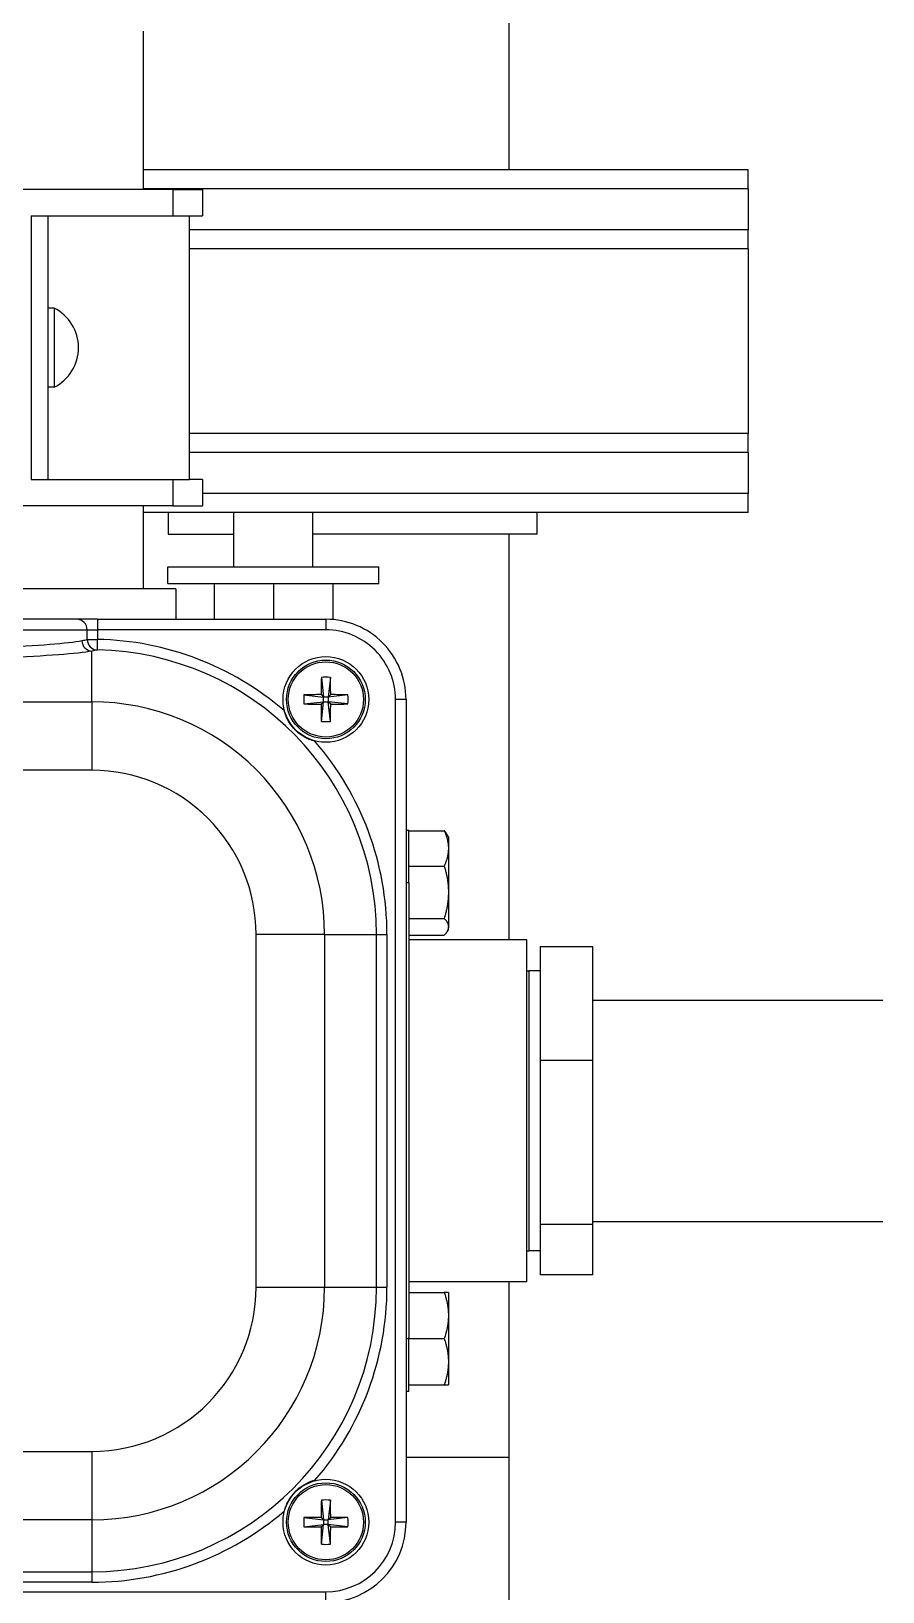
# Model space of a CAD drawing. Header units: inches. Extents: x -883 to 808, y -248 to 1051.
# Drawn here: x -421.63 to -417.59, y 735.03 to 742.43 of the extents above; entities that cross this region are included whole.
import ezdxf

# ---------------------------------------------------------------- set-up
doc = ezdxf.new("R2010")
doc.units = ezdxf.units.IN
doc.header["$MEASUREMENT"] = 0
doc.layers.get('0').update_dxf_attribs({"linetype": 'CONTINUOUS'})
doc.layers.add('EQUIPMENT - COMPRESSORS', color=41, linetype='CONTINUOUS')

# ---------------------------------------------------------------- blocks, each defined once
blk = doc.blocks.new('A$Cb802d3fd')
for p, q in [((94.9978, 43.2364), (94.9978, 37.7514)), ((95.0431, 38.8604), (95.0431, 42.2964)), ((95.0931, 42.2964), (95.0931, 38.8604)), ((95.3391, 38.8604), (95.3391, 42.2964)), ((95.6636, 42.2964), (95.6636, 38.8604)), ((98.892, 38.8604), (98.892, 42.2964)), ((99.2165, 42.2964), (99.2165, 38.8604)), ((99.5578, 41.0616), (99.5578, 38.8831)), ((99.6078, 38.9322), (99.6078, 41.0125)), ((99.7528, 38.4635), (99.7528, 39.2385)), ((100.1453, 38.4766), (100.1453, 39.2685)), ((101.6453, 38.4766), (101.6453, 39.2685)), ((100.2703, 39.1485), (100.2703, 39.0704)), ((101.5203, 39.1485), (100.2703, 39.1485)), ((101.5203, 39.1485), (101.5203, 39.0704)), ((100.2703, 39.0704), (100.2703, 38.3985)), ((101.5203, 39.0704), (100.2703, 39.0704)), ((100.7078, 39.0404), (100.7078, 39.0704)), ((101.0828, 39.0404), (101.0828, 39.0704)), ((101.5203, 39.0704), (101.5203, 38.3985)), ((101.0828, 39.0404), (100.7078, 39.0404)), ((99.6078, 38.8339), (99.6078, 38.9322)), ((95.0931, 38.8604), (95.0431, 38.8604)), ((95.3391, 38.8604), (95.0931, 38.8604)), ((95.6636, 38.8604), (95.3391, 38.8604)), ((99.2165, 38.8604), (98.892, 38.8604)), ((99.2165, 38.8604), (99.4567, 38.8604)), ((99.5122, 38.8831), (99.5122, 38.8339)), ((99.5122, 38.8831), (99.5578, 38.8831)), ((99.5578, 38.8831), (99.5578, 38.8339)), ((99.4623, 38.8349), (99.5122, 38.8339)), ((99.5578, 38.8339), (99.5122, 38.8339)), ((99.6078, 38.8339), (99.5578, 38.8339)), ((99.5578, 37.7514), (99.5578, 38.8339)), ((99.6078, 38.8339), (99.6078, 37.7514)), ((99.7528, 38.616), (100.1453, 38.616)), ((100.1138, 35.7496), (100.1138, 38.616)), ((101.6453, 38.616), (102.3953, 38.616)), ((101.6488, 35.7496), (101.6488, 38.616)), ((101.7388, 35.7496), (101.7388, 38.616)), ((99.7778, 38.5001), (99.7778, 37.5001)), ((99.7778, 38.5001), (99.8558, 38.5001)), ((99.8558, 38.5001), (99.8558, 37.5001)), ((100.1138, 38.4996), (100.0108, 38.4996)), ((100.0108, 38.4996), (100.0108, 38.1876)), ((100.1138, 38.4996), (100.0108, 38.4996)), ((100.0108, 38.4996), (100.0108, 38.1876)), ((100.2703, 38.4766), (100.1453, 38.4766)), ((100.1453, 38.4766), (100.1453, 38.336)), ((101.6453, 38.4766), (101.5203, 38.4766)), ((101.6453, 38.4766), (101.6453, 38.336)), ((99.7528, 38.4635), (99.6078, 38.4635)), ((100.2703, 38.336), (100.2703, 38.3985)), ((100.2703, 38.3985), (101.5203, 38.3985)), ((100.3988, 35.7496), (100.3988, 38.3985)), ((100.4888, 35.7496), (100.4888, 38.3985)), ((101.3638, 35.7496), (101.3638, 38.3985)), ((101.4538, 35.7496), (101.4538, 38.3985)), ((101.5203, 38.3985), (101.5203, 38.336)), ((100.2703, 38.336), (100.1453, 38.336)), ((100.2038, 35.7496), (100.2038, 38.336)), ((101.6453, 38.336), (101.5203, 38.336)), ((99.7778, 38.2814), (99.6078, 38.2814)), ((99.8558, 38.1876), (100.1138, 38.1876)), ((96.4418, 38.0822), (98.1138, 38.0822)), ((96.4418, 38.0822), (96.4418, 37.7576)), ((98.1138, 37.7576), (98.1138, 38.0822)), ((99.7778, 38.0001), (99.6078, 38.0001)), ((95.3064, 37.856), (95.3163, 37.7629)), ((95.3492, 37.856), (95.3393, 37.7629)), ((99.2064, 37.856), (99.2163, 37.7629)), ((99.2492, 37.856), (99.2393, 37.7629)), ((99.8558, 37.8126), (100.1138, 37.8126)), ((100.0108, 36.7496), (100.0108, 37.8126)), ((100.0108, 36.7496), (100.0108, 37.8126)), ((94.9478, 37.7514), (94.9978, 37.7514)), ((95.2232, 37.7727), (95.3163, 37.7629)), ((95.2232, 37.73), (95.3163, 37.7399)), ((95.305, 37.7742), (95.3163, 37.7629)), ((95.3163, 37.7399), (95.305, 37.7285)), ((95.3064, 37.6467), (95.3163, 37.7399)), ((95.3163, 37.7399), (95.3163, 37.7629)), ((95.3393, 37.7629), (95.3163, 37.7629)), ((95.3163, 37.7399), (95.3393, 37.7399)), ((95.3393, 37.7629), (95.3507, 37.7742)), ((95.4325, 37.7727), (95.3393, 37.7629)), ((95.3393, 37.7629), (95.3393, 37.7399)), ((95.4325, 37.73), (95.3393, 37.7399)), ((95.3507, 37.7285), (95.3393, 37.7399)), ((95.3492, 37.6467), (95.3393, 37.7399)), ((96.4418, 37.7576), (96.4418, 37.5116)), ((98.1138, 37.7576), (96.4418, 37.7576)), ((98.1138, 37.7576), (98.1138, 37.5116)), ((99.1232, 37.7727), (99.2163, 37.7629)), ((99.1232, 37.73), (99.2163, 37.7399)), ((99.2163, 37.7629), (99.205, 37.7742)), ((99.205, 37.7285), (99.2163, 37.7399)), ((99.2064, 37.6467), (99.2163, 37.7399)), ((99.2163, 37.7629), (99.2393, 37.7629)), ((99.2163, 37.7629), (99.2163, 37.7399)), ((99.2393, 37.7399), (99.2163, 37.7399)), ((99.2507, 37.7742), (99.2393, 37.7629)), ((99.3325, 37.7727), (99.2393, 37.7629)), ((99.2393, 37.7399), (99.2393, 37.7629)), ((99.2393, 37.7399), (99.2507, 37.7285)), ((99.2492, 37.6467), (99.2393, 37.7399)), ((99.3325, 37.73), (99.2393, 37.7399)), ((99.6078, 37.7514), (99.5578, 37.7514)), ((99.7778, 37.7189), (99.6064, 37.7189)), ((96.4418, 37.5116), (96.4418, 37.4617)), ((96.4418, 37.5116), (98.1138, 37.5116)), ((98.1138, 37.5116), (98.1138, 37.4617)), ((98.1138, 37.4617), (96.4418, 37.4617)), ((99.7778, 37.5001), (99.8558, 37.5001)), ((95.3278, 37.3714), (95.3278, 37.4214)), ((95.3278, 37.4214), (99.2278, 37.4214)), ((99.2278, 37.3714), (95.3278, 37.3714)), ((95.6353, 37.3714), (95.6353, 36.8845)), ((95.6358, 37.3714), (95.6358, 36.8845)), ((95.6358, 37.3714), (95.6358, 36.8845)), ((95.9478, 37.3585), (95.9478, 37.3714)), ((95.9478, 37.3585), (95.9788, 37.3585)), ((95.9788, 37.3585), (95.9839, 37.3585)), ((95.9788, 37.3585), (95.9788, 37.1901)), ((95.9839, 37.3585), (96.1927, 37.3585)), ((96.1927, 37.3585), (96.1978, 37.3585)), ((96.1978, 37.3714), (96.1978, 37.3585)), ((96.1978, 37.3585), (96.2028, 37.3585)), ((96.1978, 37.3585), (96.1978, 37.1901)), ((98.3578, 37.3585), (96.2028, 37.3585)), ((96.4168, 37.3585), (96.4168, 37.1901)), ((96.4678, 36.7985), (96.4678, 37.3585)), ((98.0878, 36.7985), (98.0878, 37.3585)), ((98.11, 37.3585), (98.11, 37.1901)), ((98.1901, 37.3585), (98.1901, 37.1901)), ((98.3578, 37.3585), (98.3578, 37.3714)), ((98.3578, 37.3585), (98.4322, 37.3585)), ((98.4322, 37.3585), (98.4379, 37.3585)), ((98.4379, 37.3585), (98.4418, 37.3585)), ((98.4379, 37.3585), (98.4379, 37.1901)), ((98.4418, 37.3585), (98.6017, 37.3585)), ((98.6017, 37.3585), (98.6056, 37.3585)), ((98.6056, 37.3585), (98.6056, 37.1901)), ((98.6056, 37.3585), (98.6078, 37.3585)), ((98.6078, 37.3714), (98.6078, 37.3585)), ((99.2278, 37.3714), (99.2278, 37.4214)), ((95.9788, 37.1901), (95.9788, 37.1705)), ((96.0883, 37.1705), (95.9788, 37.1705)), ((96.3073, 37.1705), (96.0883, 37.1705)), ((96.4168, 37.1705), (96.3073, 37.1705)), ((96.4168, 37.1705), (96.4168, 37.1901)), ((98.1388, 37.1705), (98.1269, 37.1774)), ((98.1388, 37.1705), (98.1501, 37.1705)), ((98.314, 37.1705), (98.1501, 37.1705)), ((98.5217, 37.1705), (98.314, 37.1705)), ((98.5768, 37.1705), (98.5217, 37.1705)), ((98.5768, 37.1705), (98.5887, 37.1774)), ((96.4678, 36.8845), (91.9608, 36.8845)), ((96.4678, 36.8845), (91.9608, 36.8845)), ((96.4678, 36.8845), (91.9608, 36.8845)), ((100.0108, 36.8845), (98.0878, 36.8845)), ((100.0108, 36.8845), (98.0878, 36.8845)), ((100.0108, 36.8845), (98.0878, 36.8845)), ((110.7705, 36.8845), (101.7388, 36.8845)), ((110.771, 36.8845), (101.7388, 36.8845)), ((110.771, 36.8845), (101.7388, 36.8845)), ((96.4678, 36.7985), (98.0878, 36.7985)), ((96.6147, 36.7985), (96.6144, 36.7893)), ((97.9412, 36.7893), (96.6144, 36.7893)), ((96.6144, 36.736), (96.6144, 36.7893)), ((97.9409, 36.7985), (97.9412, 36.7893)), ((97.9412, 36.736), (97.9412, 36.7893)), ((96.7386, 36.736), (96.5002, 36.736)), ((96.5002, 36.486), (96.5002, 36.736)), ((97.5162, 36.736), (96.7386, 36.736)), ((96.7386, 36.486), (96.7386, 36.736)), ((97.5162, 36.486), (97.5162, 36.736)), ((98.0554, 36.736), (97.5162, 36.736)), ((98.0554, 36.486), (98.0554, 36.736)), ((100.0108, 36.7496), (100.1138, 36.7496)), ((100.0108, 36.7496), (100.1138, 36.7496)), ((96.5002, 36.486), (96.7386, 36.486)), ((96.7386, 36.486), (97.5162, 36.486)), ((96.7528, 36.486), (96.7528, 35.111)), ((97.5162, 36.486), (98.0554, 36.486)), ((97.8028, 36.486), (97.8028, 35.111)), ((100.1138, 35.7496), (100.2038, 35.7496)), ((100.3988, 35.7496), (100.2038, 35.7496)), ((100.3988, 35.7496), (100.4888, 35.7496)), ((101.3638, 35.7496), (100.4888, 35.7496)), ((101.3638, 35.7496), (101.4538, 35.7496)), ((101.6488, 35.7496), (101.4538, 35.7496)), ((101.6488, 35.7496), (101.7388, 35.7496))]:
    blk.add_line(p, q)
for centre, radius in [((95.3278, 37.7514), 0.2031), ((99.2278, 37.7514), 0.2031), ((95.3278, 37.7514), 0.1865), ((95.3278, 37.7514), 0.1782), ((99.2278, 37.7514), 0.1865), ((99.2278, 37.7514), 0.1782)]:
    blk.add_circle(centre, radius)
for centre, radius, start, end in [((100.8953, 39.1339), 0.2095, 206.5126, 333.4874), ((96.4418, 38.8604), 1.3987, 180, 220.63338), ((96.4418, 38.8604), 1.3488, 180, 270), ((96.4418, 38.8604), 1.1027, 180, 270), ((96.4418, 38.8604), 0.7782, 180, 270), ((98.1138, 38.8604), 1.1027, 270, 0), ((98.1138, 38.8604), 0.7782, 270, 0), ((98.1138, 38.8604), 1.3488, 270, 358.91731), ((98.1138, 38.8604), 1.3987, 319.36662, 358.91731), ((96.4418, 38.8604), 1.3987, 229.10888, 270), ((98.1138, 38.8604), 1.3987, 270, 310.89112), ((95.3278, 37.7514), 0.38, 180, 270), ((95.3278, 37.7514), 0.33, 180, 270), ((99.2278, 37.7514), 0.38, 270, 0), ((99.2278, 37.7514), 0.33, 270, 0)]:
    blk.add_arc(centre, radius, start, end)
for centre, major_axis, ratio, start_param, end_param in [((99.5578, 38.9322), (0.05, 0), 0.983099, 4.712389, 6.283185), ((99.5067, 38.8604), (-0.0492, -0.0089), 0.959063, 4.54112, 6.097311), ((99.5122, 38.8339), (-0.0484, -0.0127), 0.981965, 4.460042, 6.002703), ((95.3303, 37.7514), (0, -0.304), 0.083647, 4.360943, 4.637133), ((95.3278, 37.6772), (0.2889, 0), 0.620849, 1.496744, 1.644849), ((95.3253, 37.7514), (0, 0.304), 0.083647, 4.787645, 5.063835), ((99.2303, 37.7514), (0, -0.304), 0.083647, 4.360943, 4.637133), ((99.2278, 37.6772), (0.2889, 0), 0.620849, 1.496744, 1.644849), ((99.2253, 37.7514), (0, 0.304), 0.083647, 4.787645, 5.063835), ((95.402, 37.7514), (0, 0.2889), 0.620849, 1.496744, 1.644849), ((95.3278, 37.7489), (-0.304, 0), 0.083647, 4.787645, 5.063835), ((95.3278, 37.7539), (0.304, 0), 0.083647, 4.360943, 4.637133), ((95.3303, 37.7514), (0, -0.304), 0.083647, 4.787645, 5.063835), ((95.3253, 37.7514), (0, 0.304), 0.083647, 4.360943, 4.637133), ((95.3278, 37.7489), (-0.304, 0), 0.083647, 4.360943, 4.637133), ((95.3278, 37.7539), (0.304, 0), 0.083647, 4.787645, 5.063835), ((95.2536, 37.7514), (0, -0.2889), 0.620849, 1.496744, 1.644849), ((99.302, 37.7514), (0, 0.2889), 0.620849, 1.496744, 1.644849), ((99.2278, 37.7489), (-0.304, 0), 0.083647, 4.787645, 5.063835), ((99.2278, 37.7539), (0.304, 0), 0.083647, 4.360943, 4.637133), ((99.2303, 37.7514), (0, -0.304), 0.083647, 4.787645, 5.063835), ((99.2253, 37.7514), (0, 0.304), 0.083647, 4.360943, 4.637133), ((99.2278, 37.7489), (-0.304, 0), 0.083647, 4.360943, 4.637133), ((99.2278, 37.7539), (0.304, 0), 0.083647, 4.787645, 5.063835), ((99.1536, 37.7514), (0, -0.2889), 0.620849, 1.496744, 1.644849), ((95.3278, 37.8256), (-0.2889, 0), 0.620849, 1.496744, 1.644849), ((99.2278, 37.8256), (-0.2889, 0), 0.620849, 1.496744, 1.644849)]:
    blk.add_ellipse(centre, major_axis=major_axis, ratio=ratio, start_param=start_param, end_param=end_param)
for points, knots in [([(99.4567, 38.8604), (99.4505, 38.8951), (99.4445, 38.9491), (99.4392, 39.0198), (99.4338, 39.0905), (99.4291, 39.1777), (99.4251, 39.2771), (99.4212, 39.3765), (99.4182, 39.488), (99.4161, 39.6059), (99.414, 39.7238), (99.413, 39.8481), (99.413, 39.9724)], [4.995194, 4.995194, 4.995194, 4.995194, 5.317192, 5.317192, 5.317192, 5.63919, 5.63919, 5.63919, 5.961188, 5.961188, 5.961188, 6.283185, 6.283185, 6.283185, 6.283185]), ([(99.4629, 39.9724), (99.4629, 39.8534), (99.464, 39.7345), (99.4681, 39.5089), (99.4712, 39.4022), (99.479, 39.212), (99.4837, 39.1285), (99.4945, 38.9933), (99.5004, 38.9416), (99.5067, 38.9084)], [0, 0, 0, 0, 0.321998, 0.321998, 0.643995, 0.643995, 0.965993, 0.965993, 1.287991, 1.287991, 1.287991, 1.287991]), ([(95.5262, 37.803), (95.5246, 37.8092), (95.5226, 37.8157), (95.5143, 37.8381), (95.5066, 37.853), (95.4936, 37.8722), (95.4896, 37.8774), (95.4829, 37.8855), (95.4802, 37.8885), (95.4767, 37.8923), (95.4759, 37.8932), (95.4745, 37.8946), (95.474, 37.8951), (95.473, 37.8961), (95.4725, 37.8966), (95.4714, 37.8977), (95.4707, 37.8983), (95.4687, 37.9002), (95.4674, 37.9015), (95.455, 37.9128), (95.4439, 37.9208), (95.4165, 37.9373), (95.3985, 37.9447), (95.3804, 37.9495)], [-1.4089076, -1.4089076, -1.4089076, -1.4089076, -1.3776353, -1.3776353, -1.3042165, -1.3042165, -1.2757517, -1.2757517, -1.2583148, -1.2583148, -1.253111, -1.253111, -1.2498681, -1.2498681, -1.2468892, -1.2468892, -1.2430719, -1.2430719, -1.2349535, -1.2349535, -1.1703409, -1.1703409, -1.0647474, -1.0647474, -1.0647474, -1.0647474]), ([(99.0294, 37.803), (99.0341, 37.8212), (99.0415, 37.8392), (99.0579, 37.8667), (99.0658, 37.8778), (99.077, 37.8903), (99.0783, 37.8916), (99.0802, 37.8936), (99.0808, 37.8943), (99.0819, 37.8954), (99.0824, 37.8959), (99.0834, 37.8969), (99.0839, 37.8974), (99.0853, 37.8988), (99.0862, 37.8996), (99.09, 37.9032), (99.093, 37.9059), (99.1011, 37.9126), (99.1063, 37.9166), (99.1254, 37.9297), (99.1403, 37.9375), (99.1626, 37.9459), (99.1691, 37.9479), (99.1753, 37.9495)], [1.0647474, 1.0647474, 1.0647474, 1.0647474, 1.1703409, 1.1703409, 1.2349535, 1.2349535, 1.2430719, 1.2430719, 1.2468892, 1.2468892, 1.2498681, 1.2498681, 1.253111, 1.253111, 1.2583148, 1.2583148, 1.2757517, 1.2757517, 1.3042165, 1.3042165, 1.3776353, 1.3776353, 1.4089076, 1.4089076, 1.4089076, 1.4089076])]:
    blk.add_open_spline(points, degree=3, knots=knots)
for points in [[(99.4623, 38.8349), (99.4605, 38.8416), (99.4587, 38.8501), (99.4567, 38.8604)], [(99.5067, 38.9084), (99.5086, 38.8982), (99.5104, 38.8898), (99.5122, 38.8831)]]:
    blk.add_open_spline(points, degree=3)
for points, weights in [([(96.0883, 37.1705), (96.0375, 37.1705), (95.9788, 37.1901)], [1.89912449429, 1.89912449429, 1.76277349029]), ([(96.1978, 37.1901), (96.1391, 37.1705), (96.0883, 37.1705)], [1.76277349029, 1.89912449429, 1.89912449429]), ([(96.3073, 37.1705), (96.2565, 37.1705), (96.1978, 37.1901)], [1.89912449429, 1.89912449429, 1.76277349029]), ([(96.4168, 37.1901), (96.3581, 37.1705), (96.3073, 37.1705)], [1.76277349029, 1.89912449429, 1.89912449429]), ([(98.1501, 37.1705), (98.1315, 37.1705), (98.11, 37.1901)], [1.89912449429, 1.89912449429, 1.76277349029]), ([(98.1901, 37.1901), (98.1687, 37.1705), (98.1501, 37.1705)], [1.76277349029, 1.89912449429, 1.89912449429]), ([(98.314, 37.1705), (98.2565, 37.1705), (98.1901, 37.1901)], [1.89912449429, 1.89912449429, 1.76277349029]), ([(98.4379, 37.1901), (98.3715, 37.1705), (98.314, 37.1705)], [1.76277349029, 1.89912449429, 1.89912449429]), ([(98.5217, 37.1705), (98.4828, 37.1705), (98.4379, 37.1901)], [1.89912449429, 1.89912449429, 1.76277349029]), ([(98.6056, 37.1901), (98.5606, 37.1705), (98.5217, 37.1705)], [1.76277349029, 1.89912449429, 1.89912449429]), ([(98.5887, 37.1774), (98.5968, 37.182), (98.6056, 37.1901)], [1.84895310111, 1.81641464099, 1.76277349029])]:
    blk.add_rational_spline(points, weights, degree=2)

msp = doc.modelspace()

# ---------------------------------------------------------------- block references
at = {"layer": 'EQUIPMENT - COMPRESSORS', "rotation": 89.99999999999999}
msp.add_blockref('A$Cb802d3fd', (-382.48269, 640.03559), dxfattribs=at)

doc.saveas('drawing.dxf')
